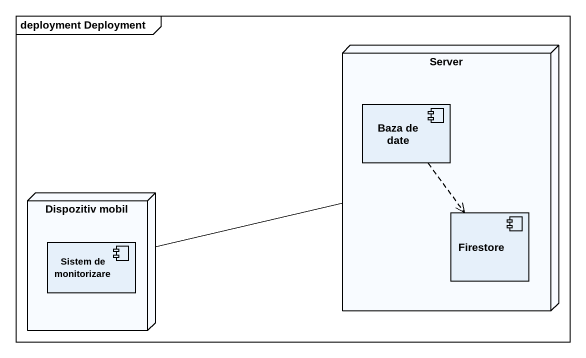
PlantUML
@startuml
mainframe deployment Deployment
node Server {
  component "Baza de date" as Baza_de_date
  component Firestore
}
node "Dispozitiv mobil" as Dispozitiv_mobil {
  component "Sistem de monitorizare" as Sistem_de_monitorizare
}
Baza_de_date ..> Firestore
Dispozitiv_mobil -right- Server
@enduml
